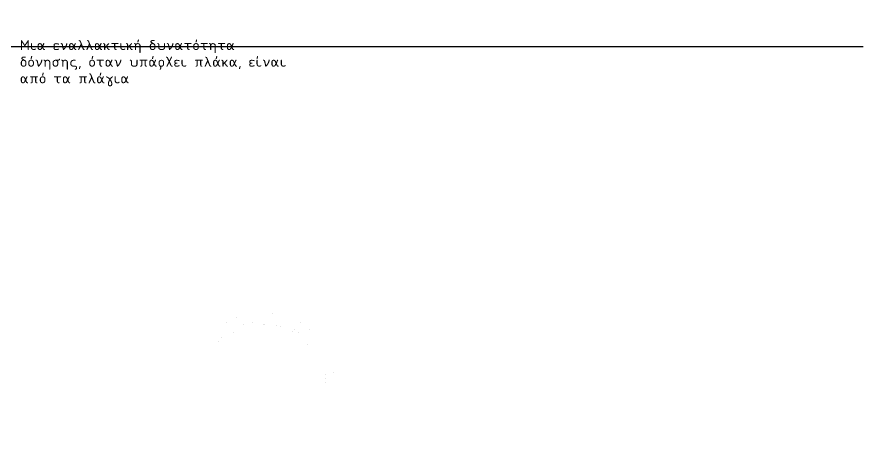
# Model space of a CAD drawing. Header units: millimetres. Extents: x -2171 to 1563, y -1758 to -1505.
# Drawn here: x 1363.55 to 1374.21, y -1610.58 to -1605.06 of the extents above; entities that cross this region are included whole.
import ezdxf

# ---------------------------------------------------------------- set-up
doc = ezdxf.new("R2010")
doc.units = ezdxf.units.MM
doc.layers.add('Tablet', color=7, linetype='Continuous', true_color=0x0180ff)
doc.styles.add('Annotative', font='romans.shx')

msp = doc.modelspace()

# ---------------------------------------------------------------- linework, layer by layer
at = {"color": 3}
msp.add_line((1340.2843, -1605.4347), (1374.2145, -1605.4347), dxfattribs=at)
at = {"layer": 'Tablet', "color": 150}
msp.add_lwpolyline([(1343.7822, -1618.006, 0.000075, 0.000075, 0), (1373.7822, -1618.006, 0.000075, 0.000075, 0), (1373.7822, -1594.006, 0.000075, 0.000075, 0), (1343.7822, -1594.006, 0.000075, 0.000075, 0)], format="xyseb", close=True, dxfattribs=at)
at = {"layer": 'Tablet', "color": 7}
for points in [[(1365.9933, -1609.0766, 0.00006, 0.00006, 0), (1366.1162, -1608.965, 0.00006, 0.00006, 0), (1366.2574, -1608.8779, 0.00006, 0.00006, 0), (1366.4122, -1608.8182, 0.00006, 0.00006, 0), (1366.5754, -1608.788, 0.00006, 0.00006, 0), (1366.7413, -1608.7882, 0.00006, 0.00006, 0), (1366.9044, -1608.8189, 0.00006, 0.00006, 0), (1367.0591, -1608.879, 0.00006, 0.00006, 0), (1367.2001, -1608.9664, 0.00006, 0.00006, 0), (1367.3227, -1609.0783, 0.00006, 0.00006, 0), (1367.4226, -1609.2108, 0.00006, 0.00006, 0), (1367.4965, -1609.3594, 0.00006, 0.00006, 0), (1367.5419, -1609.519, 0.00006, 0.00006, 0), (1367.5572, -1609.6842, 0.00006, 0.00006, 0), (1367.5572, -1610.131, 0.00006, 0.00006, 0)], [(1366.0966, -1609.186, 0.00006, 0.00006, 0), (1366.1983, -1609.091, 0.00006, 0.00006, 0), (1366.3158, -1609.0165, 0.00006, 0.00006, 0), (1366.445, -1608.9649, 0.00006, 0.00006, 0), (1366.5815, -1608.9381, 0.00006, 0.00006, 0), (1366.7206, -1608.9369, 0.00006, 0.00006, 0), (1366.8575, -1608.9615, 0.00006, 0.00006, 0), (1366.9876, -1609.0109, 0.00006, 0.00006, 0), (1367.1063, -1609.0836, 0.00006, 0.00006, 0), (1367.2095, -1609.1768, 0.00006, 0.00006, 0), (1367.2937, -1609.2876, 0.00006, 0.00006, 0), (1367.356, -1609.412, 0.00006, 0.00006, 0), (1367.3943, -1609.5457, 0.00006, 0.00006, 0), (1367.4072, -1609.6842, 0.00006, 0.00006, 0), (1367.4072, -1610.131, 0.00006, 0.00006, 0)], [(1366.0972, -1609.1306, 0.00006, 0.00006, 0), (1366.2064, -1609.0385, 0.00006, 0.00006, 0), (1366.3305, -1608.9677, 0.00006, 0.00006, 0), (1366.4654, -1608.9205, 0.00006, 0.00006, 0), (1366.6065, -1608.8984, 0.00006, 0.00006, 0), (1366.7494, -1608.9022, 0.00006, 0.00006, 0), (1366.8891, -1608.9317, 0.00006, 0.00006, 0), (1367.0213, -1608.986, 0.00006, 0.00006, 0), (1367.1415, -1609.0633, 0.00006, 0.00006, 0), (1367.2457, -1609.161, 0.00006, 0.00006, 0), (1367.3306, -1609.276, 0.00006, 0.00006, 0), (1367.3933, -1609.4043, 0.00006, 0.00006, 0), (1367.4317, -1609.542, 0.00006, 0.00006, 0), (1367.4447, -1609.6842, 0.00006, 0.00006, 0), (1367.4447, -1610.131, 0.00006, 0.00006, 0)], [(1366.0445, -1609.1379, 0.00006, 0.00006, 0), (1366.0358, -1609.1384, 0.00006, 0.00006, 0), (1366.0272, -1609.1372, 0.00006, 0.00006, 0), (1366.0189, -1609.1345, 0.00006, 0.00006, 0), (1366.0113, -1609.1303, 0.00006, 0.00006, 0), (1366.0046, -1609.1248, 0.00006, 0.00006, 0), (1365.9991, -1609.1181, 0.00006, 0.00006, 0), (1365.9948, -1609.1105, 0.00006, 0.00006, 0), (1365.9921, -1609.1023, 0.00006, 0.00006, 0), (1365.9909, -1609.0937, 0.00006, 0.00006, 0), (1365.9913, -1609.085, 0.00006, 0.00006, 0), (1365.9933, -1609.0766, 0.00006, 0.00006, 0)], [(1366.0892, -1609.1882, 0.00006, 0.00006, 0), (1366.0805, -1609.1876, 0.00006, 0.00006, 0), (1366.0721, -1609.1855, 0.00006, 0.00006, 0), (1366.0642, -1609.1819, 0.00006, 0.00006, 0), (1366.0571, -1609.1769, 0.00006, 0.00006, 0), (1366.051, -1609.1707, 0.00006, 0.00006, 0), (1366.0461, -1609.1634, 0.00006, 0.00006, 0), (1366.0427, -1609.1555, 0.00006, 0.00006, 0), (1366.0407, -1609.147, 0.00006, 0.00006, 0), (1366.0403, -1609.1383, 0.00006, 0.00006, 0)], [(1366.0445, -1609.1379, 0.00006, 0.00006, 0), (1366.0535, -1609.1375, 0.00006, 0.00006, 0), (1366.0624, -1609.1386, 0.00006, 0.00006, 0), (1366.071, -1609.1414, 0.00006, 0.00006, 0), (1366.079, -1609.1457, 0.00006, 0.00006, 0), (1366.086, -1609.1513, 0.00006, 0.00006, 0), (1366.0919, -1609.1581, 0.00006, 0.00006, 0), (1366.0965, -1609.1659, 0.00006, 0.00006, 0), (1366.0995, -1609.1744, 0.00006, 0.00006, 0)], [(1367.2572, -1611.8935, 0.00006, 0.00006, 0), (1367.2572, -1610.881, 0.00006, 0.00006, 0), (1367.3322, -1610.881, 0.00006, 0.00006, 0), (1367.3322, -1610.731, 0.00006, 0.00006, 0), (1367.2947, -1610.731, 0.00006, 0.00006, 0), (1367.2947, -1610.581, 0.00006, 0.00006, 0), (1367.4072, -1610.131, 0.00006, 0.00006, 0), (1367.4822, -1610.131, 0.00006, 0.00006, 0), (1367.5572, -1610.131, 0.00006, 0.00006, 0), (1367.6697, -1610.581, 0.00006, 0.00006, 0), (1367.6697, -1610.731, 0.00006, 0.00006, 0), (1367.6322, -1610.731, 0.00006, 0.00006, 0), (1367.6322, -1610.881, 0.00006, 0.00006, 0), (1367.7072, -1610.881, 0.00006, 0.00006, 0), (1367.7072, -1611.8935, 0.00006, 0.00006, 0)], [(1367.6322, -1610.731, 0.00006, 0.00006, 0), (1367.3322, -1610.731, 0.00006, 0.00006, 0), (1367.3322, -1610.581, 0.00006, 0.00006, 0), (1367.4447, -1610.131, 0.00006, 0.00006, 0)]]:
    msp.add_lwpolyline(points, format="xyseb", dxfattribs=at)

# ---------------------------------------------------------------- texts
at = {"insert": (1363.5857, -1605.3526), "char_height": 0.12568, "width": 3.863673, "attachment_point": 1, "style": 'Annotative'}
msp.add_mtext('Μια εναλλακτική δυνατότητα δόνησης, όταν υπάρχει πλάκα, είναι από τα πλάγια', dxfattribs=at)

doc.saveas('drawing.dxf')
